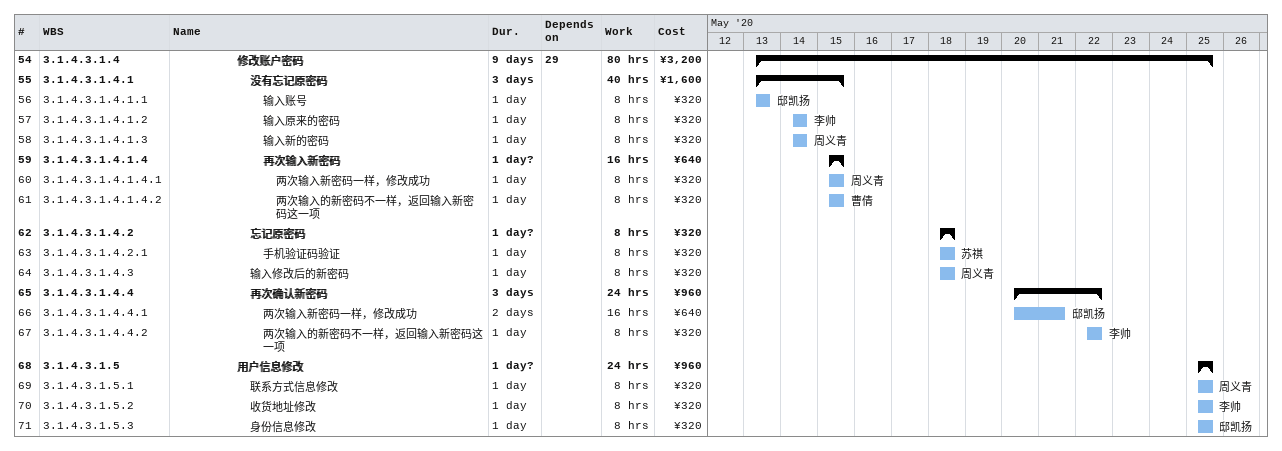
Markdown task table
| ID | WBS | Task | Duration | Start | Finish | Predecessors | Resources | Work (h) | Cost (¥) |
|---|---|---|---|---|---|---|---|---|---|
| 54 | 3.1.4.3.1.4 | **修改账户密码** | 9d | 2020-05-13 | 2020-05-25 | 29 |  | 80 | 3200 |
| 55 | 3.1.4.3.1.4.1 | **没有忘记原密码** | 3d | 2020-05-13 | 2020-05-15 |  |  | 40 | 1600 |
| 56 | 3.1.4.3.1.4.1.1 | 输入账号 | 1d | 2020-05-13 | 2020-05-13 |  | 邸凯扬 | 8 | 320 |
| 57 | 3.1.4.3.1.4.1.2 | 输入原来的密码 | 1d | 2020-05-14 | 2020-05-14 |  | 李帅 | 8 | 320 |
| 58 | 3.1.4.3.1.4.1.3 | 输入新的密码 | 1d | 2020-05-14 | 2020-05-14 |  | 周义青 | 8 | 320 |
| 59 | 3.1.4.3.1.4.1.4 | **再次输入新密码** | 1d? | 2020-05-15 | 2020-05-15 |  |  | 16 | 640 |
| 60 | 3.1.4.3.1.4.1.4.1 | 两次输入新密码一样，修改成功 | 1d | 2020-05-15 | 2020-05-15 |  | 周义青 | 8 | 320 |
| 61 | 3.1.4.3.1.4.1.4.2 | 两次输入的新密码不一样，返回输入新密码这一项 | 1d | 2020-05-15 | 2020-05-15 |  | 曹倩 | 8 | 320 |
| 62 | 3.1.4.3.1.4.2 | **忘记原密码** | 1d? | 2020-05-18 | 2020-05-18 |  |  | 8 | 320 |
| 63 | 3.1.4.3.1.4.2.1 | 手机验证码验证 | 1d | 2020-05-18 | 2020-05-18 |  | 苏祺 | 8 | 320 |
| 64 | 3.1.4.3.1.4.3 | 输入修改后的新密码 | 1d | 2020-05-18 | 2020-05-18 |  | 周义青 | 8 | 320 |
| 65 | 3.1.4.3.1.4.4 | **再次确认新密码** | 3d | 2020-05-20 | 2020-05-22 |  |  | 24 | 960 |
| 66 | 3.1.4.3.1.4.4.1 | 两次输入新密码一样，修改成功 | 2d | 2020-05-20 | 2020-05-21 |  | 邸凯扬 | 16 | 640 |
| 67 | 3.1.4.3.1.4.4.2 | 两次输入的新密码不一样，返回输入新密码这一项 | 1d | 2020-05-22 | 2020-05-22 |  | 李帅 | 8 | 320 |
| 68 | 3.1.4.3.1.5 | **用户信息修改** | 1d? | 2020-05-25 | 2020-05-25 |  |  | 24 | 960 |
| 69 | 3.1.4.3.1.5.1 | 联系方式信息修改 | 1d | 2020-05-25 | 2020-05-25 |  | 周义青 | 8 | 320 |
| 70 | 3.1.4.3.1.5.2 | 收货地址修改 | 1d | 2020-05-25 | 2020-05-25 |  | 李帅 | 8 | 320 |
| 71 | 3.1.4.3.1.5.3 | 身份信息修改 | 1d | 2020-05-25 | 2020-05-25 |  | 邸凯扬 | 8 | 320 |
